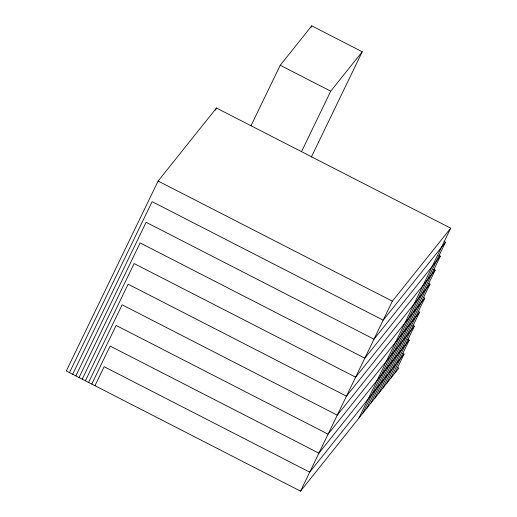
<?xml version="1.0" encoding="UTF-8"?>
<svg xmlns="http://www.w3.org/2000/svg" width="517" height="517" viewBox="0 0 517 517"><rect width="100%" height="100%" fill="white"/><g stroke="black" fill="none" stroke-linecap="round" stroke-linejoin="round"><path stroke-width="0.78" d="M358.882 418.156L450.714 228.184L216.468 108.034L158.118 181.028L66.286 370.993L300.532 491.15L398.865 368.13L397.431 367.393M69.472 372.628L152.121 201.656L383.181 320.178L445.525 242.182L444.09 241.445M72.658 374.263L146.124 222.291L373.998 339.178L440.342 256.173L438.907 255.443M75.837 375.898L140.126 242.919L364.815 358.171L435.159 270.171L433.724 269.435M79.023 377.526L134.123 263.547L355.631 377.171L429.976 284.163L428.541 283.432M82.209 379.161L128.126 284.176L346.448 396.164L424.787 298.16L423.352 297.424M215.421 110.205L216.468 108.034M85.395 380.796L122.128 304.81L337.265 415.164L419.604 312.152L418.169 311.421M88.575 382.431L116.131 325.439L328.082 434.157L414.421 326.149L412.98 325.413M91.761 384.06L110.127 346.067L318.899 453.157L409.231 340.141L407.797 339.411M94.947 385.695L104.13 366.702L309.715 472.15L404.048 354.139L402.614 353.402M251.055 125.618L280.227 65.271L311.745 25.85L362.249 51.758L311.286 157.174M311.04 27.304L311.745 25.85M301.566 151.52L330.731 91.179L362.249 51.758M300.532 491.15L392.364 301.185L450.714 228.184M362.876 413.154L445.525 242.182M366.876 408.152L440.342 256.173M370.876 403.15L435.159 270.171M374.87 398.148L429.976 284.163M378.871 393.146L424.787 298.16M382.871 388.144L419.604 312.152M386.871 383.136L414.421 326.149M390.865 378.134L409.231 340.141M394.865 373.132L404.048 354.139M280.227 65.271L330.731 91.179M158.118 181.028L392.364 301.185"/></g></svg>
